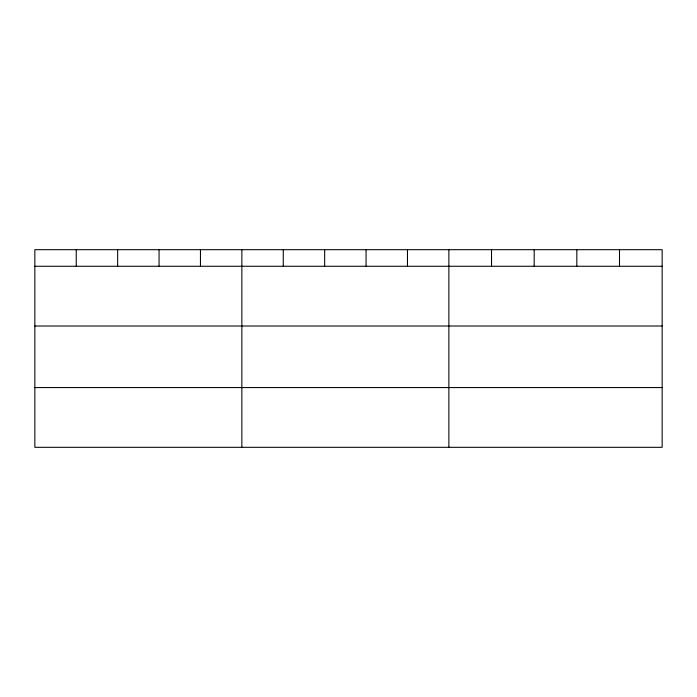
<?xml version="1.0" encoding="UTF-8"?>
<svg xmlns="http://www.w3.org/2000/svg" width="697" height="697" viewBox="0 0 697 697"><rect width="100%" height="100%" fill="white"/><g stroke="black" fill="none" stroke-linecap="round" stroke-linejoin="round"><path stroke-width="1.05" d="M662.15 326.013L662.15 249.683L34.85 249.683L34.85 447.317L662.15 447.317L662.15 326.013L34.85 326.013M34.85 266.263L662.15 266.263M34.85 387.567L662.15 387.567M619.494 249.683L619.494 266.263M576.837 249.683L576.837 266.263M534.181 249.683L534.181 266.263M491.524 249.683L491.524 266.263M448.868 249.683L448.868 447.317M407.466 249.683L407.466 266.263M366.064 249.683L366.064 266.263M324.663 249.683L324.663 266.263M283.261 249.683L283.261 266.263M241.859 249.683L241.859 447.317M200.457 249.683L200.457 266.263M159.055 249.683L159.055 266.263M117.654 249.683L117.654 266.263M76.252 249.683L76.252 266.263"/></g></svg>
